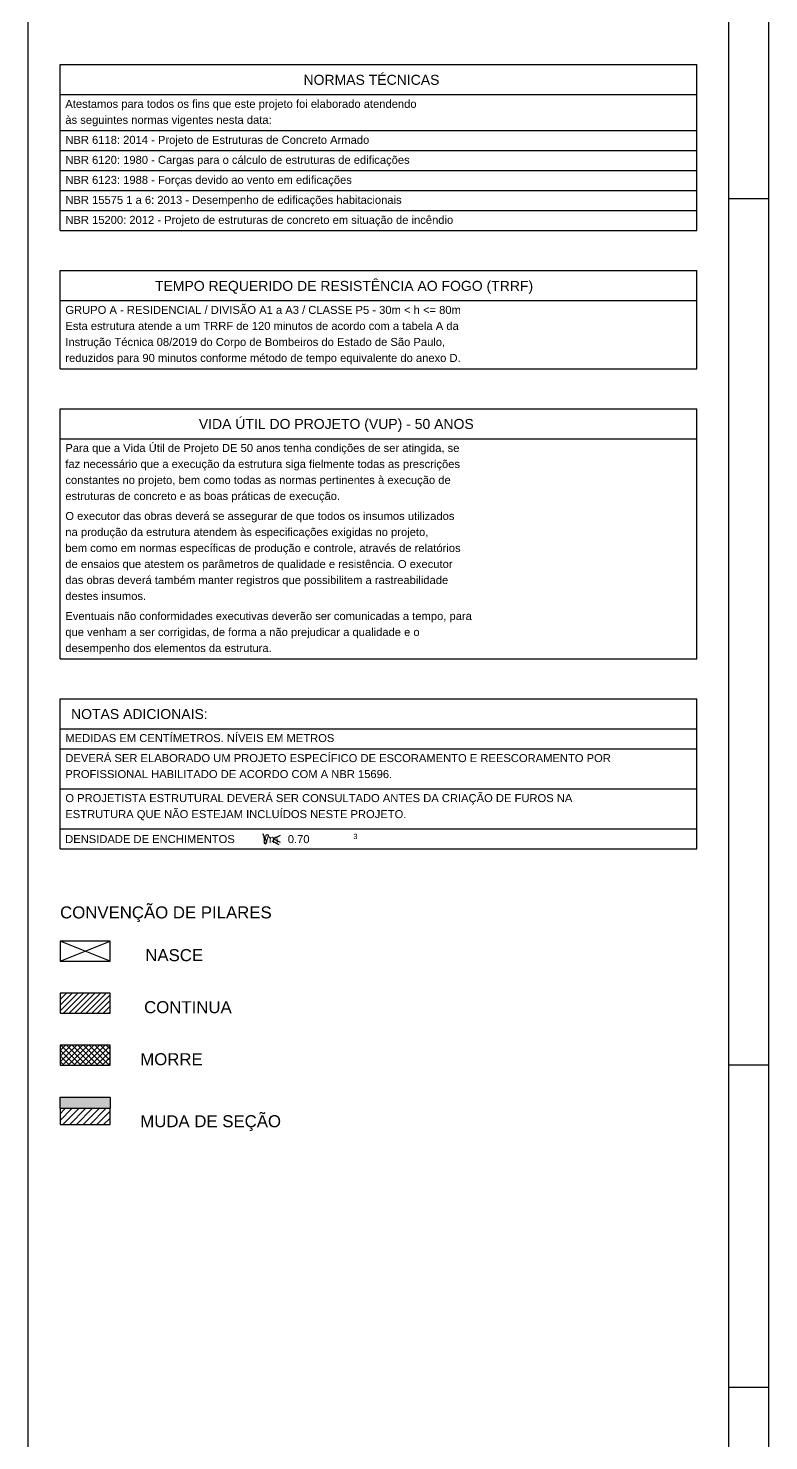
# Model space of a CAD drawing. Header units: millimetres. Extents: x 787 to 8287, y -592 to 17063.
# Drawn here: x 7362 to 8287, y 14276 to 16041 of the extents above; entities that cross this region are included whole.
import ezdxf

# ---------------------------------------------------------------- set-up
doc = ezdxf.new("R2010")
doc.units = ezdxf.units.MM
for name, color, linetype in [('1', 1, 'Continuous'), ('10', 10, 'Continuous'), ('3', 3, 'Continuous'), ('6', 6, 'Continuous'), ('8', 8, 'Continuous')]:
    doc.layers.add(name, color=color, linetype=linetype)
doc.styles.get("Standard").update_dxf_attribs({"font": 'arial.ttf'})

msp = doc.modelspace()

# ---------------------------------------------------------------- linework, layer by layer
at = {"layer": '1', "linetype": 'Continuous'}
for p, q in [((8287.2, 12858.07), (8287.2, 17063.07)), ((7362.2, 12908.07), (7362.2, 17013.07)), ((7402.2, 15788.07), (7402.2, 15995.57)), ((7402.2, 15995.57), (8197.2, 15995.57)), ((7402.2, 15995.57), (8197.2, 15995.57)), ((8197.2, 15788.07), (8197.2, 15995.57)), ((7402.2, 15958.07), (8197.2, 15958.07)), ((7402.2, 15958.07), (7402.2, 15958.07)), ((7402.2, 15913.07), (8197.2, 15913.07)), ((7402.2, 15888.07), (8197.2, 15888.07)), ((7402.2, 15863.07), (8197.2, 15863.07)), ((7402.2, 15838.07), (8197.2, 15838.07)), ((8237.2, 15828.08), (8287.2, 15828.08)), ((8237.2, 15828.08), (8287.2, 15828.08)), ((8237.2, 15828.08), (8287.2, 15828.08)), ((8237.2, 15828.08), (8287.2, 15828.08)), ((8237.2, 15828.08), (8287.2, 15828.08)), ((8237.2, 15828.08), (8287.2, 15828.08)), ((8237.2, 15828.08), (8287.2, 15828.08)), ((8237.2, 15828.08), (8287.2, 15828.08)), ((7402.2, 15813.07), (8197.2, 15813.07)), ((7402.2, 15788.07), (8197.2, 15788.07)), ((7402.2, 15738.07), (8197.2, 15738.07)), ((7402.2, 15615.57), (7402.2, 15738.07)), ((7402.2, 15738.07), (8197.2, 15738.07)), ((8197.2, 15615.57), (8197.2, 15738.07)), ((7402.2, 15700.57), (8197.2, 15700.57)), ((7402.2, 15700.57), (7402.2, 15700.57)), ((7402.2, 15700.57), (8197.2, 15700.57)), ((7402.2, 15615.57), (8197.2, 15615.57)), ((7402.2, 15565.57), (8197.2, 15565.57)), ((7402.2, 15253.07), (7402.2, 15565.57)), ((7402.2, 15565.57), (8197.2, 15565.57)), ((8197.2, 15253.07), (8197.2, 15565.57)), ((7402.2, 15528.07), (8197.2, 15528.07)), ((7402.2, 15528.07), (7402.2, 15528.07)), ((7402.2, 15528.07), (8197.2, 15528.07)), ((7402.2, 15253.07), (8197.2, 15253.07)), ((7402.2, 15203.07), (8197.2, 15203.07)), ((7402.2, 15015.57), (7402.2, 15203.07)), ((7402.2, 15203.07), (8197.2, 15203.07)), ((8197.2, 15015.57), (8197.2, 15203.07)), ((7402.2, 15165.57), (8197.2, 15165.57)), ((7402.2, 15165.57), (7402.2, 15165.57)), ((7402.2, 15165.57), (8197.2, 15165.57)), ((7402.2, 15140.57), (8197.2, 15140.57)), ((7402.2, 15090.57), (8197.2, 15090.57)), ((7402.2, 15040.57), (8197.2, 15040.57)), ((7402.2, 15015.57), (8197.2, 15015.57)), ((7402.2, 15015.57), (8197.2, 15015.57)), ((7401.99, 14813.03), (7424.17, 14835.21)), ((7401.99, 14820.1), (7417.1, 14835.21)), ((7401.99, 14827.17), (7410.03, 14835.21)), ((7401.99, 14834.24), (7402.96, 14835.21)), ((7406.24, 14810.21), (7431.24, 14835.21)), ((7413.31, 14810.21), (7438.31, 14835.21)), ((7420.38, 14810.21), (7445.38, 14835.21)), ((7427.45, 14810.21), (7452.45, 14835.21)), ((7434.52, 14810.21), (7459.52, 14835.21)), ((7441.6, 14810.21), (7464.49, 14833.11)), ((7448.67, 14810.21), (7464.49, 14826.03)), ((7455.74, 14810.21), (7464.49, 14818.96)), ((7462.81, 14810.21), (7464.49, 14811.89)), ((7401.99, 14749.39), (7422.81, 14770.21)), ((7401.99, 14756.46), (7415.74, 14770.21)), ((7401.99, 14763.53), (7408.67, 14770.21)), ((7401.99, 14763.92), (7420.71, 14745.21)), ((7401.99, 14756.85), (7413.63, 14745.21)), ((7402.78, 14770.21), (7427.78, 14745.21)), ((7404.88, 14745.21), (7429.88, 14770.21)), ((7409.85, 14770.21), (7434.85, 14745.21)), ((7411.95, 14745.21), (7436.95, 14770.21)), ((7416.92, 14770.21), (7441.92, 14745.21)), ((7419.02, 14745.21), (7444.02, 14770.21)), ((7423.99, 14770.21), (7448.99, 14745.21)), ((7426.09, 14745.21), (7451.09, 14770.21)), ((7431.06, 14770.21), (7456.06, 14745.21)), ((7433.16, 14745.21), (7458.16, 14770.21)), ((7438.13, 14770.21), (7463.13, 14745.21)), ((7440.24, 14745.21), (7464.49, 14769.47)), ((7445.2, 14770.21), (7464.49, 14750.92)), ((7447.31, 14745.21), (7464.49, 14762.39)), ((7452.27, 14770.21), (7464.49, 14757.99)), ((7459.34, 14770.21), (7464.49, 14765.06)), ((7401.99, 14749.78), (7406.56, 14745.21)), ((7454.38, 14745.21), (7464.49, 14755.32)), ((7461.45, 14745.21), (7464.49, 14748.25)), ((8237.2, 14745.57), (8287.2, 14745.57)), ((8237.2, 14745.57), (8287.2, 14745.57)), ((7401.99, 14676.12), (7416.76, 14690.89)), ((7401.99, 14684.61), (7408.28, 14690.89)), ((7405.46, 14671.1), (7425.25, 14690.89)), ((7413.94, 14671.1), (7433.73, 14690.89)), ((7422.43, 14671.1), (7442.22, 14690.89)), ((7430.91, 14671.1), (7450.7, 14690.89)), ((7439.4, 14671.1), (7459.19, 14690.89)), ((7447.88, 14671.1), (7464.49, 14687.71)), ((7456.37, 14671.1), (7464.49, 14679.22)), ((8237.2, 14343.08), (8287.2, 14343.08)), ((8237.2, 14343.08), (8287.2, 14343.08))]:
    msp.add_line(p, q, dxfattribs=at)
at = {"layer": '10', "linetype": 'Continuous'}
msp.add_lwpolyline([(7401.99, 14690.89), (7401.99, 14705.21), (7464.49, 14705.21), (7464.49, 14690.89), (7401.99, 14690.89)], dxfattribs=at)
at = {"layer": '3', "linetype": 'Continuous'}
for p, q in [((7654.7, 15034.7), (7659.95, 15024.97)), ((7657.09, 15024.08), (7658.54, 15030.77)), ((7658.19, 15022.02), (7657.4, 15022.92)), ((7662.76, 15030.77), (7663.46, 15029.79)), ((7675.66, 15020.66), (7666.71, 15025.12)), ((7668.2, 15028.1), (7677.15, 15032.56)), ((7677.15, 15023.64), (7668.2, 15028.1))]:
    msp.add_line(p, q, dxfattribs=at)
for centre, radius, start, end in [((7658.4, 15023.8), 1.33, 167.82779, 221.44963), ((7658.19, 15024.02), 2, 270, 28.36623), ((7660.65, 15030.82), 2.11, 358.60803, 181.2361)]:
    msp.add_arc(centre, radius, start, end, dxfattribs=at)
at = {"layer": '6', "linetype": 'Continuous'}
for p, q in [((7401.99, 14875.21), (7464.49, 14900.21)), ((7464.49, 14875.21), (7401.99, 14900.21)), ((7401.99, 14690.89), (7401.99, 14705.21)), ((7401.99, 14705.21), (7464.49, 14705.21)), ((7464.49, 14705.21), (7464.49, 14690.89)), ((7464.49, 14690.89), (7401.99, 14690.89)), ((7401.99, 14690.89), (7401.99, 14671.1)), ((7464.49, 14671.1), (7464.49, 14690.89)), ((7401.99, 14671.1), (7464.49, 14671.1))]:
    msp.add_line(p, q, dxfattribs=at)
for points in [[(7401.99, 14875.21), (7464.49, 14875.21), (7464.49, 14900.21), (7401.99, 14900.21), (7401.99, 14875.21)], [(7401.99, 14810.21), (7464.49, 14810.21), (7464.49, 14835.21), (7401.99, 14835.21), (7401.99, 14810.21)], [(7401.99, 14745.21), (7464.49, 14745.21), (7464.49, 14770.21), (7401.99, 14770.21), (7401.99, 14745.21)]]:
    msp.add_lwpolyline(points, dxfattribs=at)
for points in [[(7401.99, 14690.89), (7401.99, 14705.21), (7464.49, 14705.21)], [(7401.99, 14690.89), (7464.49, 14705.21), (7464.49, 14690.89)], [(7401.99, 14690.89), (7464.49, 14690.89), (7401.99, 14690.89)]]:
    msp.add_solid(points, dxfattribs=at)
at = {"layer": '8', "linetype": 'Continuous'}
msp.add_line((8237.2, 12908.07), (8237.2, 17013.07), dxfattribs=at)

# ---------------------------------------------------------------- texts
at = {"layer": '1', "linetype": 'Continuous'}
for s, height, p in [('NORMAS TÉCNICAS', 12.5, (7706.07, 15970.25)), ('Atestamos para todos os fins que este projeto foi elaborado atendendo', 10, (7408.52, 15941.48)), ('às seguintes normas vigentes nesta data:', 10, (7408.52, 15921.48)), ('NBR 6118: 2014 - Projeto de Estruturas de Concreto Armado ', 10, (7408.52, 15896.48)), ('NBR 6120: 1980 - Cargas para o cálculo de estruturas de edificações ', 10, (7408.52, 15871.48)), ('NBR 6123: 1988 - Forças devido ao vento em edificações ', 10, (7408.52, 15846.48)), ('NBR 15575 1 a 6: 2013 - Desempenho de edificações habitacionais', 10, (7408.52, 15821.48)), ('NBR 15200: 2012 - Projeto de estruturas de concreto em situação de incêndio', 10, (7408.52, 15796.48)), ('TEMPO REQUERIDO DE RESISTÊNCIA AO FOGO (TRRF)', 12.5, (7520.45, 15712.75)), ('GRUPO A - RESIDENCIAL / DIVISÃO A1 a A3 / CLASSE P5 - 30m < h <= 80m', 10, (7408.52, 15683.98)), ('Esta estrutura atende a um TRRF de 120 minutos de acordo com a tabela A da ', 10, (7408.52, 15663.98)), ('Instrução Técnica 08/2019 do Corpo de Bombeiros do Estado de São Paulo, ', 10, (7408.52, 15643.98)), ('reduzidos para 90 minutos conforme método de tempo equivalente do anexo D.', 10, (7408.52, 15623.98)), ('VIDA ÚTIL DO PROJETO (VUP) - 50 ANOS', 12.5, (7575.27, 15540.25)), ('Para que a Vida Útil de Projeto DE 50 anos tenha condições de ser atingida, se ', 10, (7408.52, 15511.48)), ('faz necessário que a execução da estrutura siga fielmente todas as prescrições ', 10, (7408.52, 15491.48)), ('constantes no projeto, bem como todas as normas pertinentes à execução de ', 10, (7408.52, 15471.48)), ('estruturas de concreto e as boas práticas de execução.', 10, (7408.52, 15451.48)), ('O executor das obras deverá se assegurar de que todos os insumos utilizados ', 10, (7408.52, 15426.48)), ('na produção da estrutura atendem às especificações exigidas no projeto, ', 10, (7408.52, 15406.48)), ('bem como em normas específicas de produção e controle, através de relatórios ', 10, (7408.52, 15386.48)), ('de ensaios que atestem os parâmetros de qualidade e resistência. O executor ', 10, (7408.52, 15366.48)), ('das obras deverá também manter registros que possibilitem a rastreabilidade', 10, (7408.52, 15346.48)), ('destes insumos.', 10, (7408.52, 15326.48)), ('Eventuais não conformidades executivas deverão ser comunicadas a tempo, para', 10, (7408.52, 15301.48)), ('que venham a ser corrigidas, de forma a não prejudicar a qualidade e o ', 10, (7408.52, 15281.48)), ('desempenho dos elementos da estrutura.', 10, (7408.52, 15261.48)), ('NOTAS ADICIONAIS:', 12.5, (7415.63, 15177.75)), ('MEDIDAS EM CENTÍMETROS. NÍVEIS EM METROS', 10, (7408.52, 15148.98)), ('DEVERÁ SER ELABORADO UM PROJETO ESPECÍFICO DE ESCORAMENTO E REESCORAMENTO POR', 10, (7408.52, 15123.98)), ('PROFISSIONAL HABILITADO DE ACORDO COM A NBR 15696.', 10, (7408.52, 15103.98)), ('O PROJETISTA ESTRUTURAL DEVERÁ SER CONSULTADO ANTES DA CRIAÇÃO DE FUROS NA ', 10, (7408.52, 15073.98)), ('ESTRUTURA QUE NÃO ESTEJAM INCLUÍDOS NESTE PROJETO.', 10, (7408.52, 15053.98))]:
    msp.add_text(s, height=height, dxfattribs=at).set_placement(p)
at = {"layer": '3', "linetype": 'Continuous'}
for s, height, p in [('DENSIDADE DE ENCHIMENTOS         t/m', 10, (7408.3, 15022.8)), ('0.70', 10, (7686.39, 15022.72)), ('3', 6.67, (7768.25, 15027.76)), ('CONVENÇÃO DE PILARES', 15, (7401.99, 14928.64)), ('NASCE', 15, (7508.41, 14875.21)), ('CONTINUA', 15, (7506.92, 14810.21)), ('MORRE', 15, (7502.12, 14745.21)), ('MUDA DE SEÇÃO', 15, (7502.12, 14667.71))]:
    msp.add_text(s, height=height, dxfattribs=at).set_placement(p)

doc.saveas('drawing.dxf')
